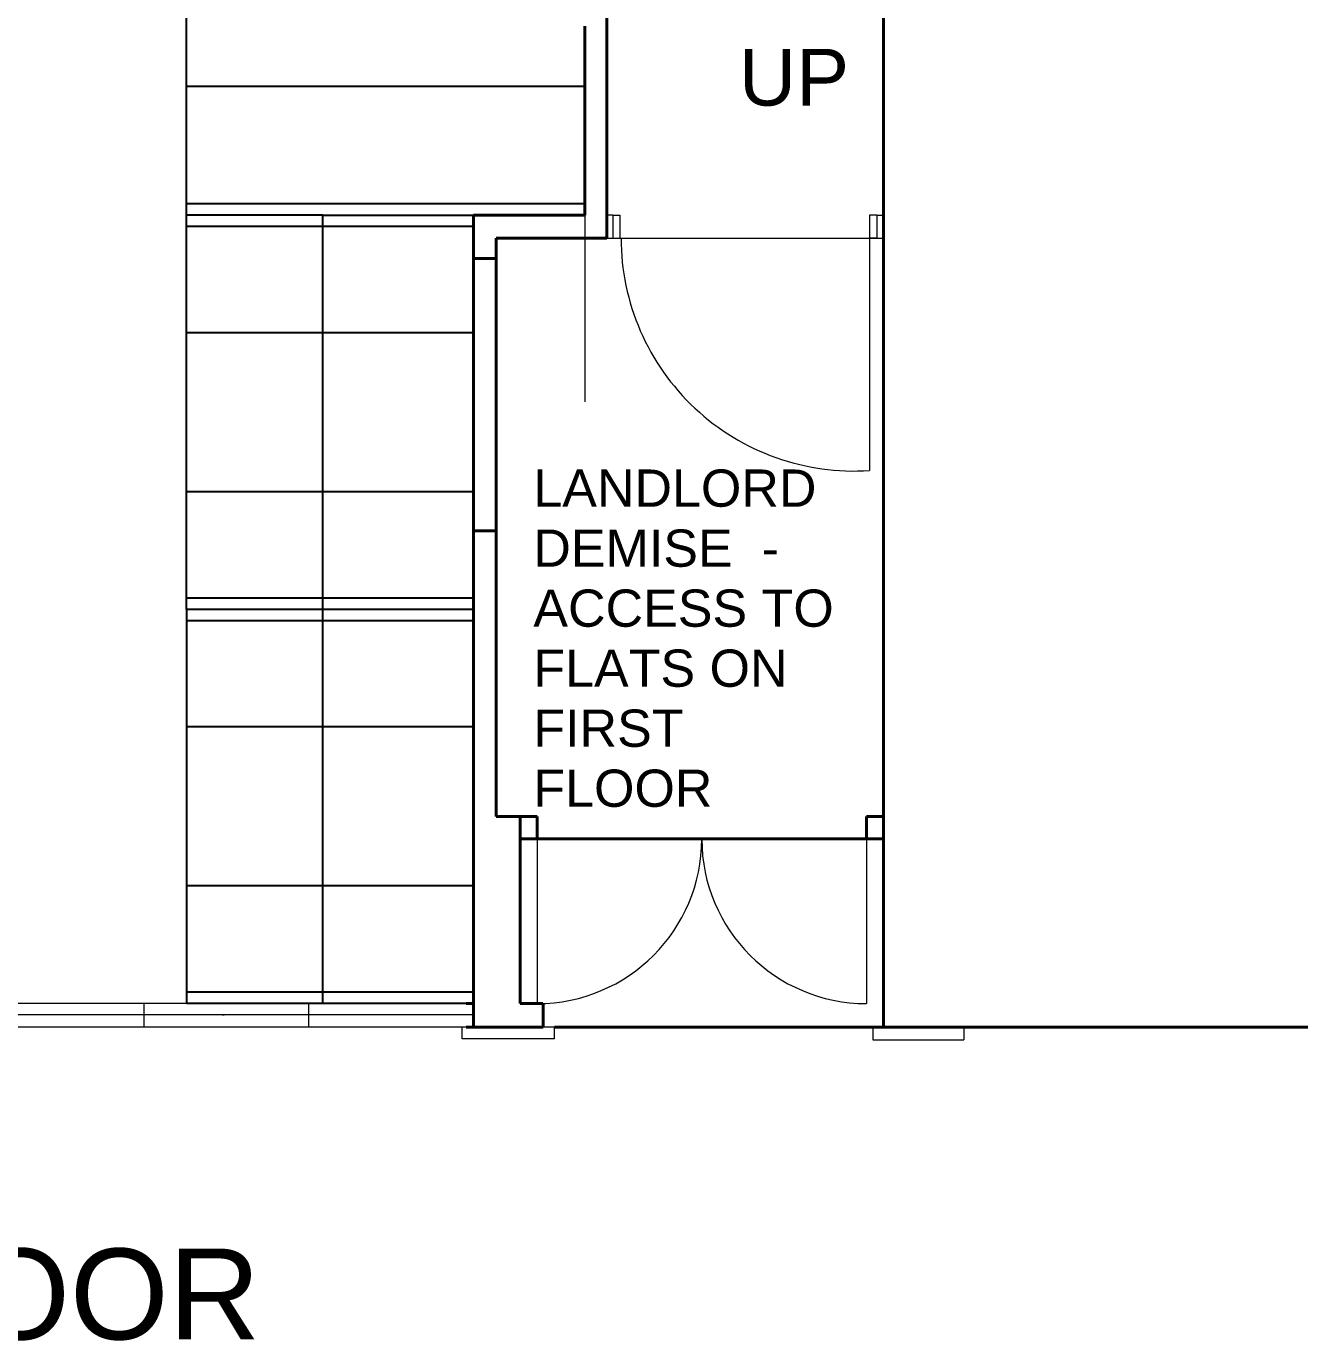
# Model space of a CAD drawing. Header units: millimetres. Extents: x -159872 to 386485, y -250577 to 158966.
# Drawn here: x 155977 to 161621, y -5176 to 612 of the extents above; entities that cross this region are included whole.
import ezdxf

# ---------------------------------------------------------------- set-up
doc = ezdxf.new("R2010")
doc.units = ezdxf.units.MM
doc.linetypes.add('VW-02 Medium Dashed', pattern=[3.527298, 2.469236, -1.058062])
for name, color, linetype, lineweight in [('Dimension', 7, 'Continuous', 5), ('LDS-construction-lines', 6, 'Continuous', 9), ('LDS-ffe-furniture-fixed', 4, 'Continuous', 25), ('LDS-struct-extg-doors windows', 7, 'Continuous', 9), ('LDS-struct-extg-partitions', 107, 'Continuous', 35), ('LDS-struct-extg-walls', 1, 'Continuous', 40), ('LDS-text-1-50', 7, 'Continuous', 9), ('LDS-text-room names', 3, 'Continuous', 18), ('TXT1', 7, 'Continuous', 25)]:
    doc.layers.add(name, color=color, linetype=linetype, lineweight=lineweight)
doc.styles.add('Arial', font='Arial.ttf')

msp = doc.modelspace()

# ---------------------------------------------------------------- linework, layer by layer
at = {"layer": 'Dimension'}
for p, q in [((158559.8945, -220.43443), (158534.52725, -219.96949)), ((159723.442, -220.43443), (159752.17046, -220.43443)), ((158534.28022, -320.43443), (159752.17046, -320.43443))]:
    msp.add_line(p, q, dxfattribs=at)
at = {"layer": 'LDS-construction-lines'}
msp.add_line((158437.17046, -220.43443), (158437.17046, -1041.42046), dxfattribs=at)
at = {"layer": 'LDS-ffe-furniture-fixed'}
for p, q in [((156683.17046, -220.43443), (156683.17046, 1514.8217)), ((158437.17046, 347.19363), (156683.17046, 347.19363)), ((158437.17046, -170.43443), (156683.17046, -170.43443)), ((156683.17046, -1955.69057), (156683.17046, -220.43443)), ((157283.17046, -220.43443), (156683.17046, -220.43443)), ((157946.17259, -270.43443), (156683.17046, -270.43443)), ((157946.17259, -738.0625), (156683.17046, -738.0625)), ((157946.17259, -1438.0625), (156683.17046, -1438.0625)), ((157946.17259, -1905.69057), (156683.17046, -1905.69057)), ((157946.17259, -1955.69057), (156683.17046, -1955.69057)), ((156683.17046, -1955.69057), (156683.17046, -3690.94671)), ((157946.17259, -2005.69057), (156683.17046, -2005.69057)), ((157946.17259, -2473.31864), (156683.17046, -2473.31864)), ((157946.17259, -3173.31864), (156683.17046, -3173.31864)), ((157946.17259, -3640.94671), (156683.17046, -3640.94671)), ((157946.17259, -3690.94671), (156683.17046, -3690.94671)), ((156846.17263, -3743.35811), (156846.17263, -3740.94671))]:
    msp.add_line(p, q, dxfattribs=at)
at = {"layer": 'LDS-struct-extg-doors windows'}
for p, q in [((158559.8945, -220.43443), (158559.8945, -320.43443)), ((158559.8945, -220.43443), (158591.8945, -220.43443)), ((158591.8945, -220.43443), (158591.8945, -320.43443)), ((159691.442, -220.43443), (159691.442, -320.43443)), ((159723.442, -220.43443), (159691.442, -220.43443)), ((159723.442, -220.43443), (159723.442, -320.43443)), ((158559.8945, -320.43443), (158591.8945, -320.43443)), ((159723.442, -320.43443), (159691.442, -320.43443)), ((159691.442, -320.43443), (159691.442, -1344.12038)), ((158227.3718, -2966.45438), (158227.3718, -3691.35371)), ((159677.17046, -2966.45438), (159677.17046, -3691.35371)), ((157946.17259, -3690.94671), (150592.17046, -3690.94671)), ((156496.83926, -3795.94671), (156496.83926, -3690.94671)), ((157221.50593, -3795.94671), (157221.50593, -3690.94671)), ((157946.17259, -3740.94671), (155772.36023, -3740.94671)), ((158302.82029, -3795.94671), (152112.17046, -3795.94671)), ((157896.17259, -3845.94671), (157896.17259, -3795.94671)), ((158302.82029, -3845.94671), (158302.82029, -3795.94671)), ((159705.55, -3790.80298), (159705.55, -3850.94671)), ((160105.55, -3790.80298), (160105.55, -3850.94671)), ((158302.82029, -3845.94671), (157896.17259, -3845.94671)), ((159705.55, -3850.94671), (160105.55, -3850.94671))]:
    msp.add_line(p, q, dxfattribs=at)
for centre, radius, start, end in [((159622.57195, -320.43443), 1026, 180, 273.848862378), ((158227.3718, -2966.45438), 724.89933, 270, 0), ((159677.17046, -2966.45438), 724.89933, 180, 270)]:
    msp.add_arc(centre, radius, start, end, dxfattribs=at)
at = {"layer": 'LDS-struct-extg-partitions', "lineweight": 18, "flags": 128}
msp.add_lwpolyline([(158252.82029, -3795.94671), (158252.82029, -3690.94671), (158152.3718, -3690.94671), (158152.3718, -2867.32439), (158046.17259, -2867.32439), (158046.17259, -320.43443), (158534.28022, -320.43443), (158534.52725, 2504.05331), (159752.17046, 2839.89862), (159752.17046, -3795.94671)], close=True, dxfattribs=at)
at = {"layer": 'LDS-struct-extg-walls'}
for p, q in [((159752.17046, 4979.05329), (159752.17046, -3795.94671)), ((158534.52725, 2504.05331), (158534.52725, 611.82353)), ((158437.17046, 611.82353), (158437.17046, -220.43443)), ((158534.52725, 611.82353), (158534.52725, -219.96949)), ((158437.17046, -220.43443), (157946.17259, -220.43443)), ((157946.17259, -220.43443), (157946.17259, -410.38787)), ((158534.28022, -320.43443), (158534.52725, -219.96949)), ((158534.52725, -219.96949), (158534.52726, -219.96949)), ((158046.17259, -320.43443), (158046.17259, -410.38787)), ((158046.17259, -320.43443), (158534.28022, -320.43443)), ((158046.17259, -410.38787), (157946.17259, -410.38787)), ((157946.17259, -1610.38787), (157946.17259, -410.38787)), ((158046.17259, -1610.38787), (158046.17259, -410.38787)), ((158046.17259, -1610.38787), (157946.17259, -1610.38787)), ((157946.17259, -1610.38787), (157946.17259, -2966.45438)), ((158046.17259, -1610.38787), (158046.17259, -2867.32439)), ((158161.3718, -2867.32439), (158046.17259, -2867.32439)), ((158152.3718, -2867.32439), (158152.3718, -3690.94671)), ((158152.3718, -2867.32439), (158227.3718, -2867.32439)), ((158227.3718, -2867.32439), (158227.3718, -2966.45438)), ((159677.17046, -2867.32439), (159752.17046, -2867.32439)), ((159677.17046, -2867.32439), (159677.17046, -2966.45438)), ((157946.17259, -2966.45438), (157946.17259, -3690.94671)), ((157946.17259, -2966.45438), (157946.1726, -2966.45438)), ((158227.3718, -2966.45438), (158152.3718, -2966.45438)), ((159677.17046, -2966.45438), (158227.3718, -2966.45438)), ((159677.17046, -2966.45438), (159752.17046, -2966.45438)), ((157946.17259, -3690.94671), (157914.08396, -3690.94671)), ((157946.17259, -3795.94671), (157946.17259, -3690.94671)), ((158252.17046, -3690.94671), (158152.3718, -3690.94671)), ((158252.82029, -3795.94671), (158252.82029, -3690.94671)), ((158189.44075, -3795.94671), (157914.08396, -3795.94671)), ((157946.17259, -3795.94671), (158252.82029, -3795.94671)), ((158302.82029, -3795.94671), (159752.17046, -3795.94671)), ((159752.17046, -3795.94671), (161620.82469, -3795.94671))]:
    msp.add_line(p, q, dxfattribs=at)
at = {"layer": 'LDS-struct-extg-walls', "linetype": 'Continuous'}
msp.add_line((157946.17259, -220.43443), (157946.17259, -3690.94671), dxfattribs=at)
at = {"layer": 'LDS-struct-extg-walls', "linetype": 'VW-02 Medium Dashed', "lineweight": 25, "flags": 128}
msp.add_lwpolyline([(157283.17046, -220.43443), (157946.17259, -220.43443), (157946.17259, -3690.94671), (157283.17046, -3690.94671)], close=True, dxfattribs=at)

# ---------------------------------------------------------------- texts
at = {"layer": 'LDS-text-1-50', "insert": (159115.82278, 512.38431), "char_height": 250, "width": 642.8571429, "attachment_point": 1, "line_spacing_factor": 1.004016, "style": 'Arial'}
msp.add_mtext('UP', dxfattribs=at)
at = {"layer": 'LDS-text-room names', "insert": (158210.25297, -1339.68434), "char_height": 163.9176432, "width": 1471.9293067, "attachment_point": 1, "line_spacing_factor": 0.967178, "style": 'Arial'}
msp.add_mtext('LANDLORD DEMISE  - ACCESS TO FLATS ON FIRST FLOOR', dxfattribs=at)
at = {"layer": 'TXT1', "color": 9, "insert": (152444.46293, -4770.21197, 205303.406), "char_height": 400, "width": 6790.313779, "attachment_point": 1, "line_spacing_factor": 1.004016, "style": 'Arial'}
msp.add_mtext('GROUND FLOOR', dxfattribs=at)

doc.saveas('drawing.dxf')
